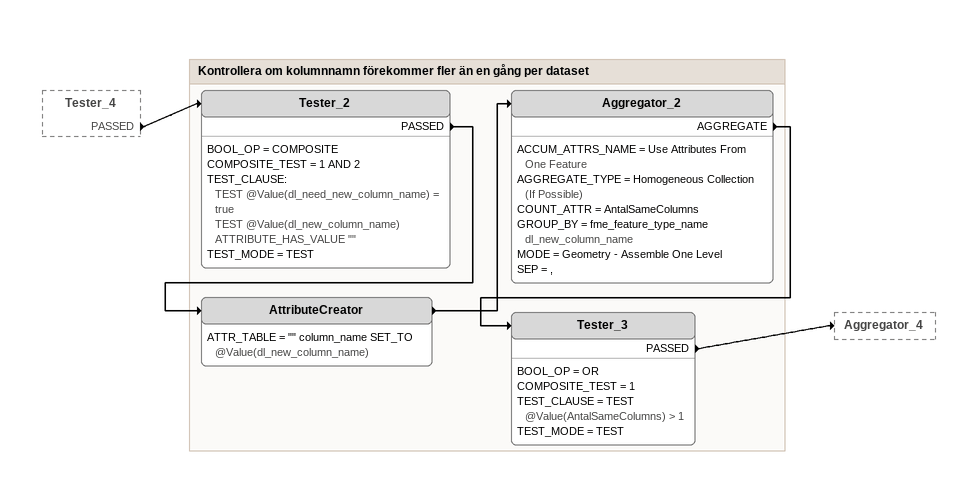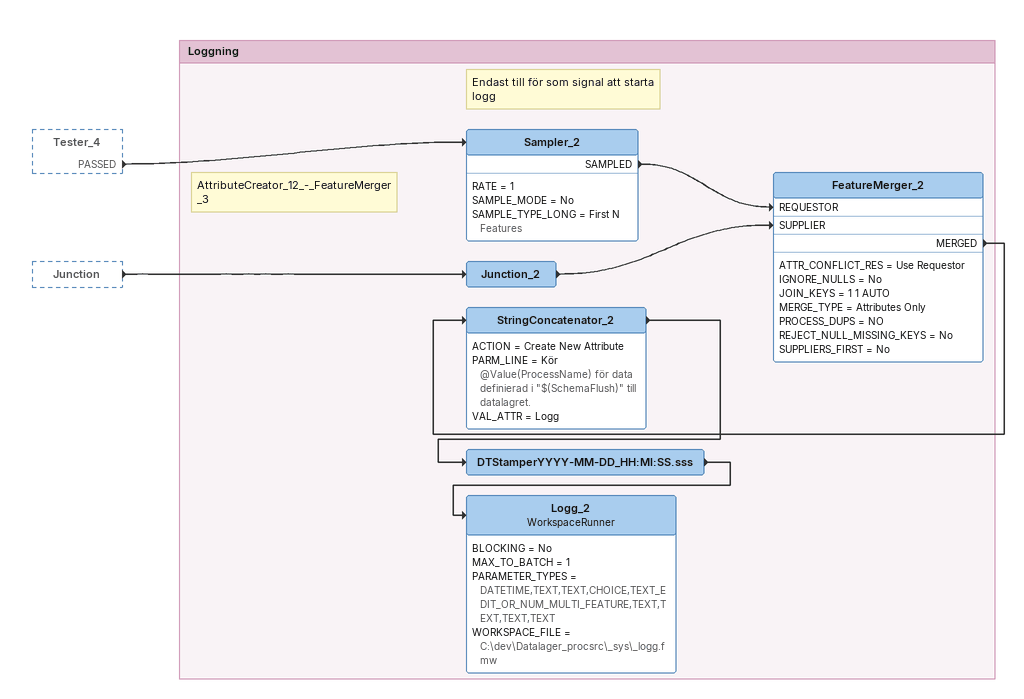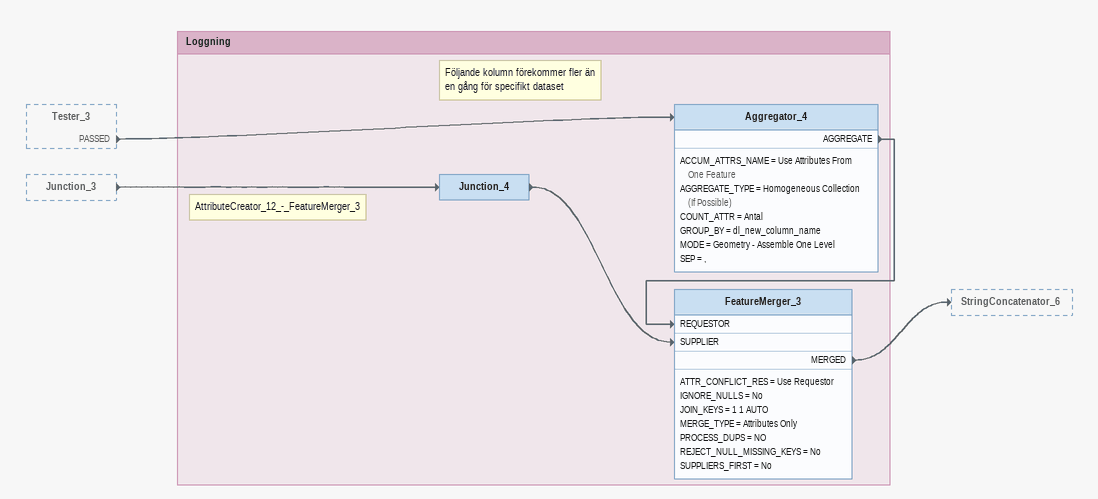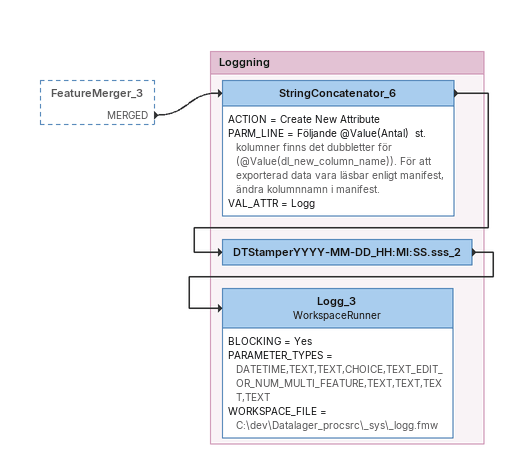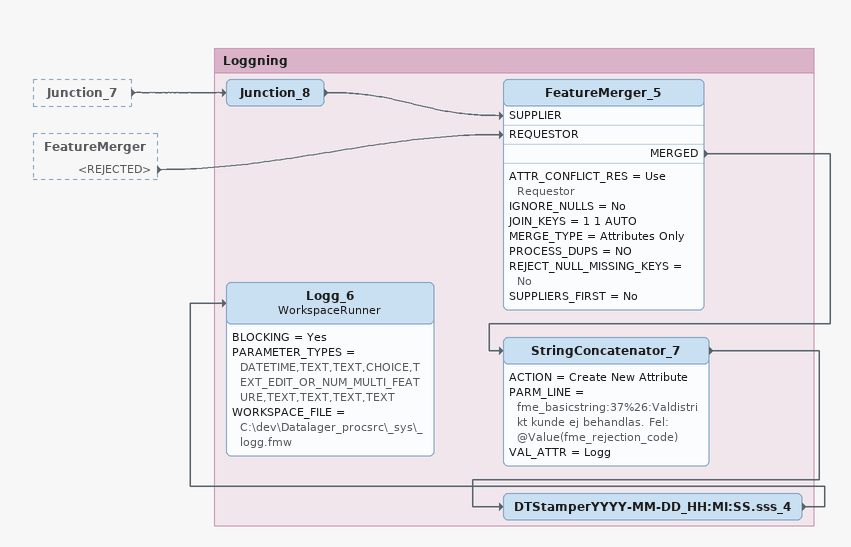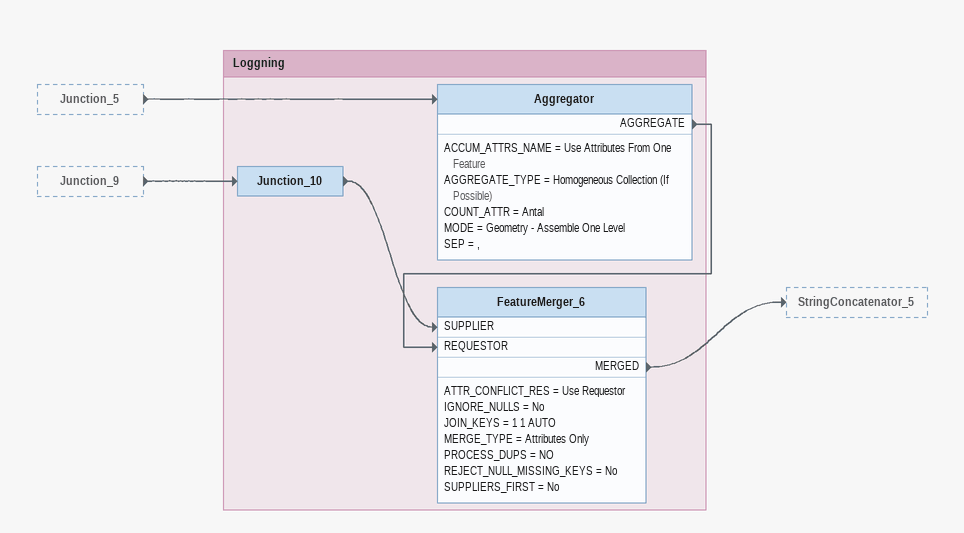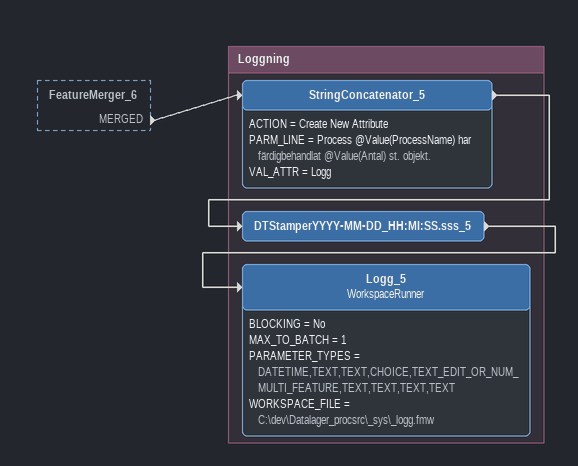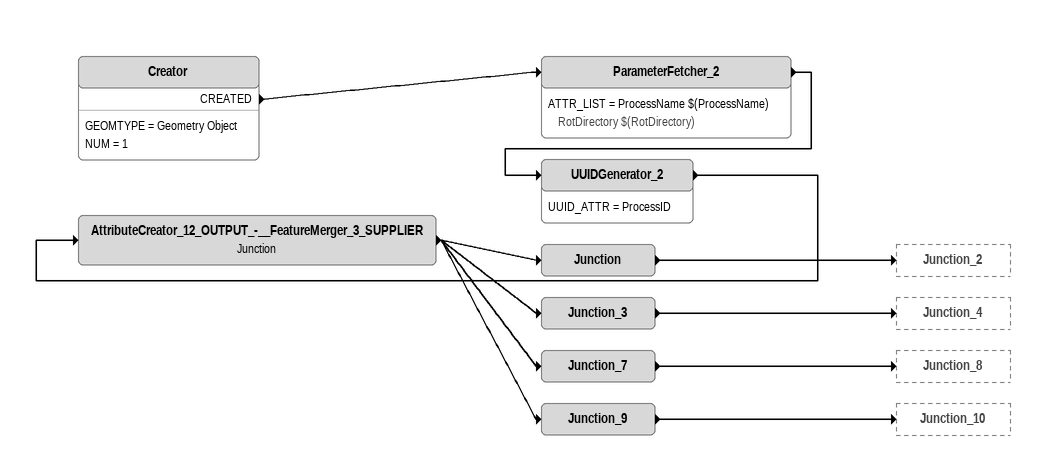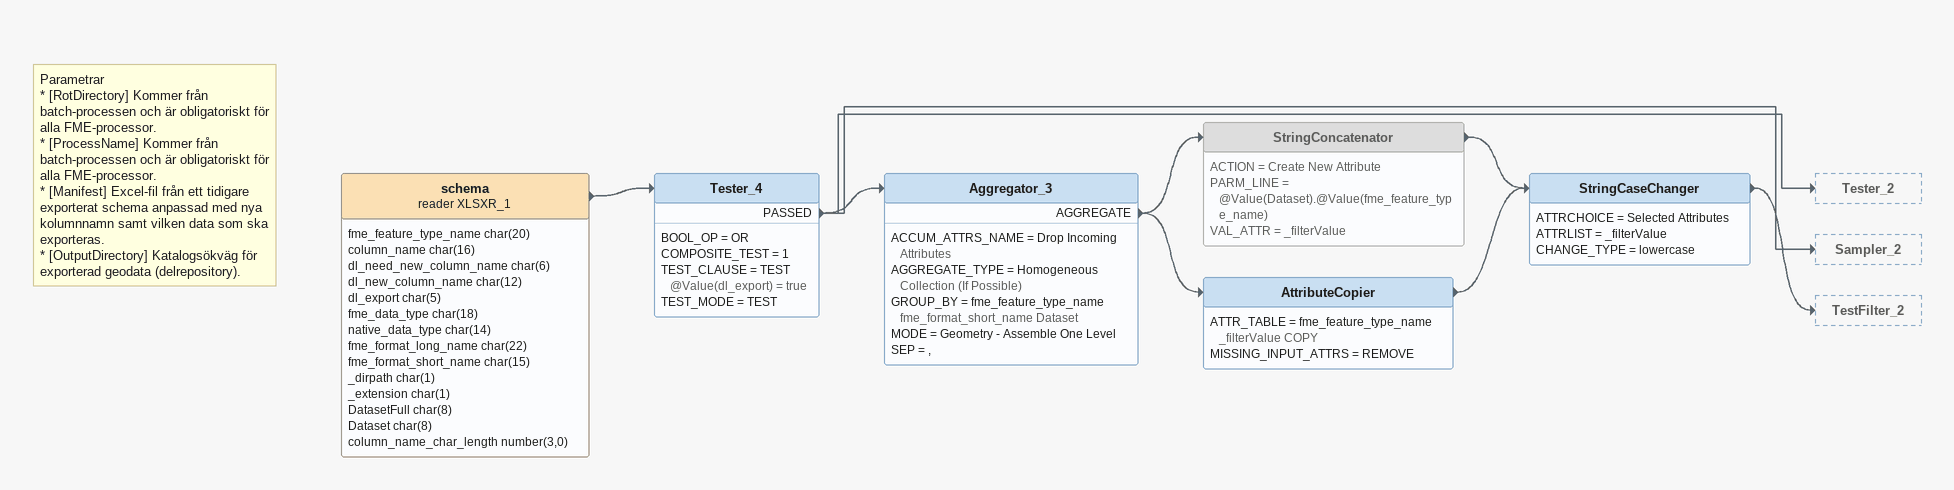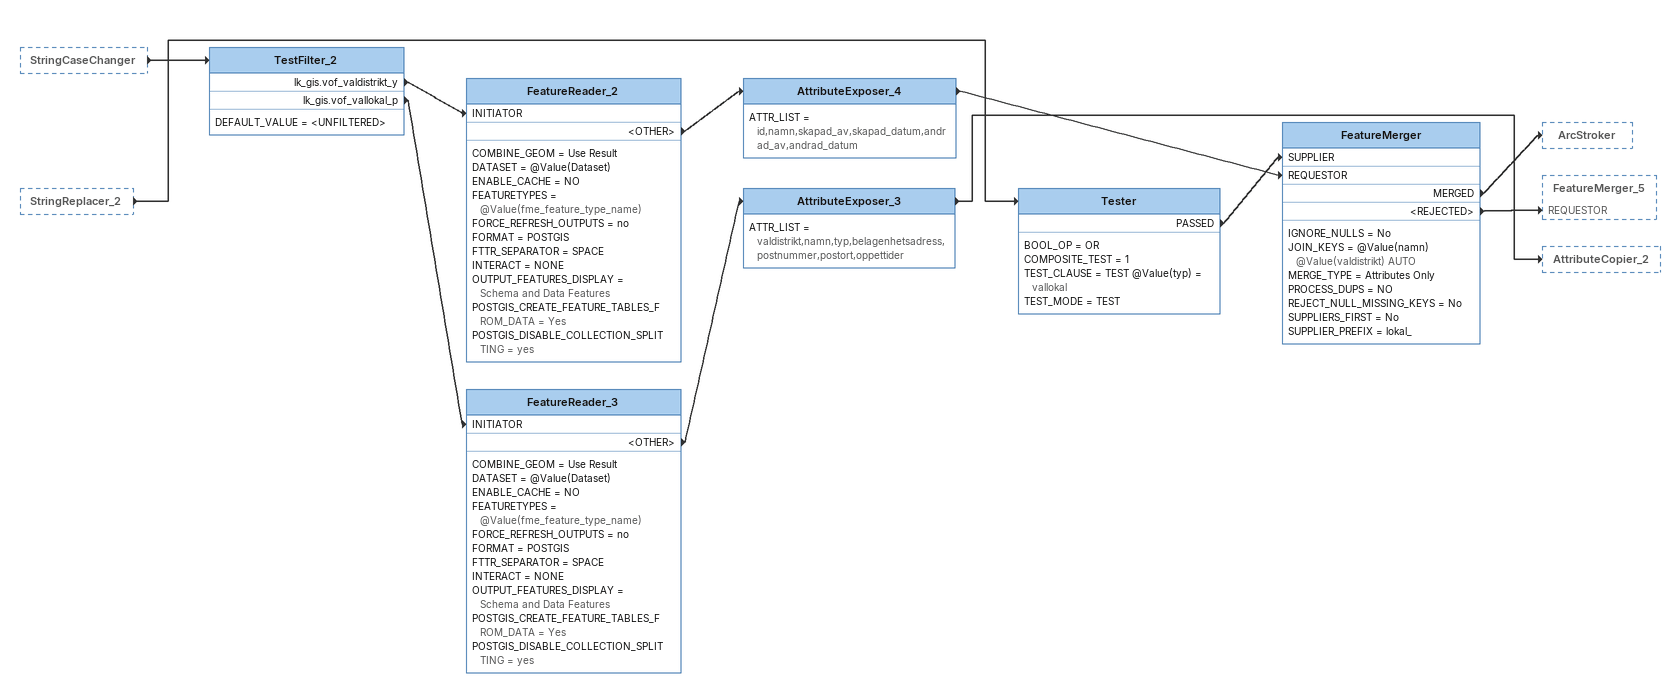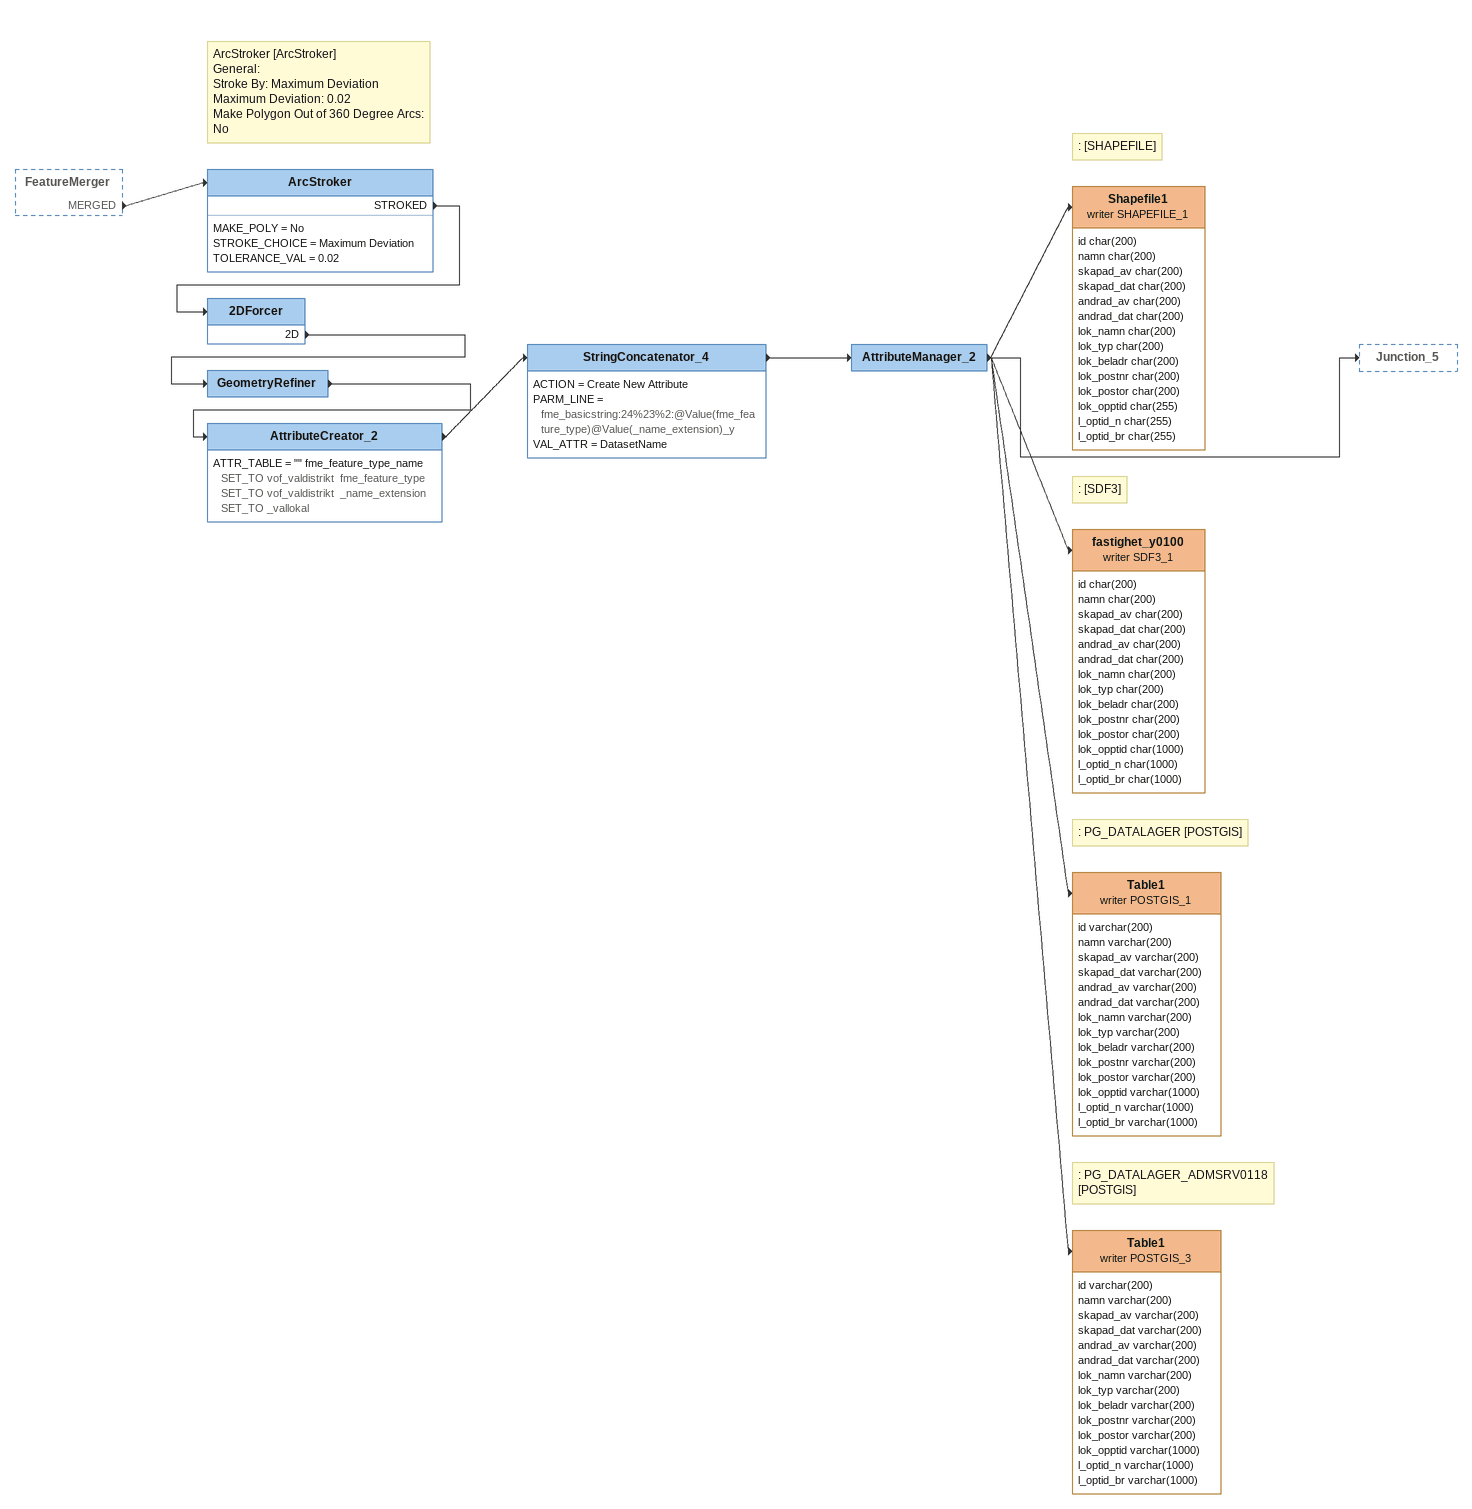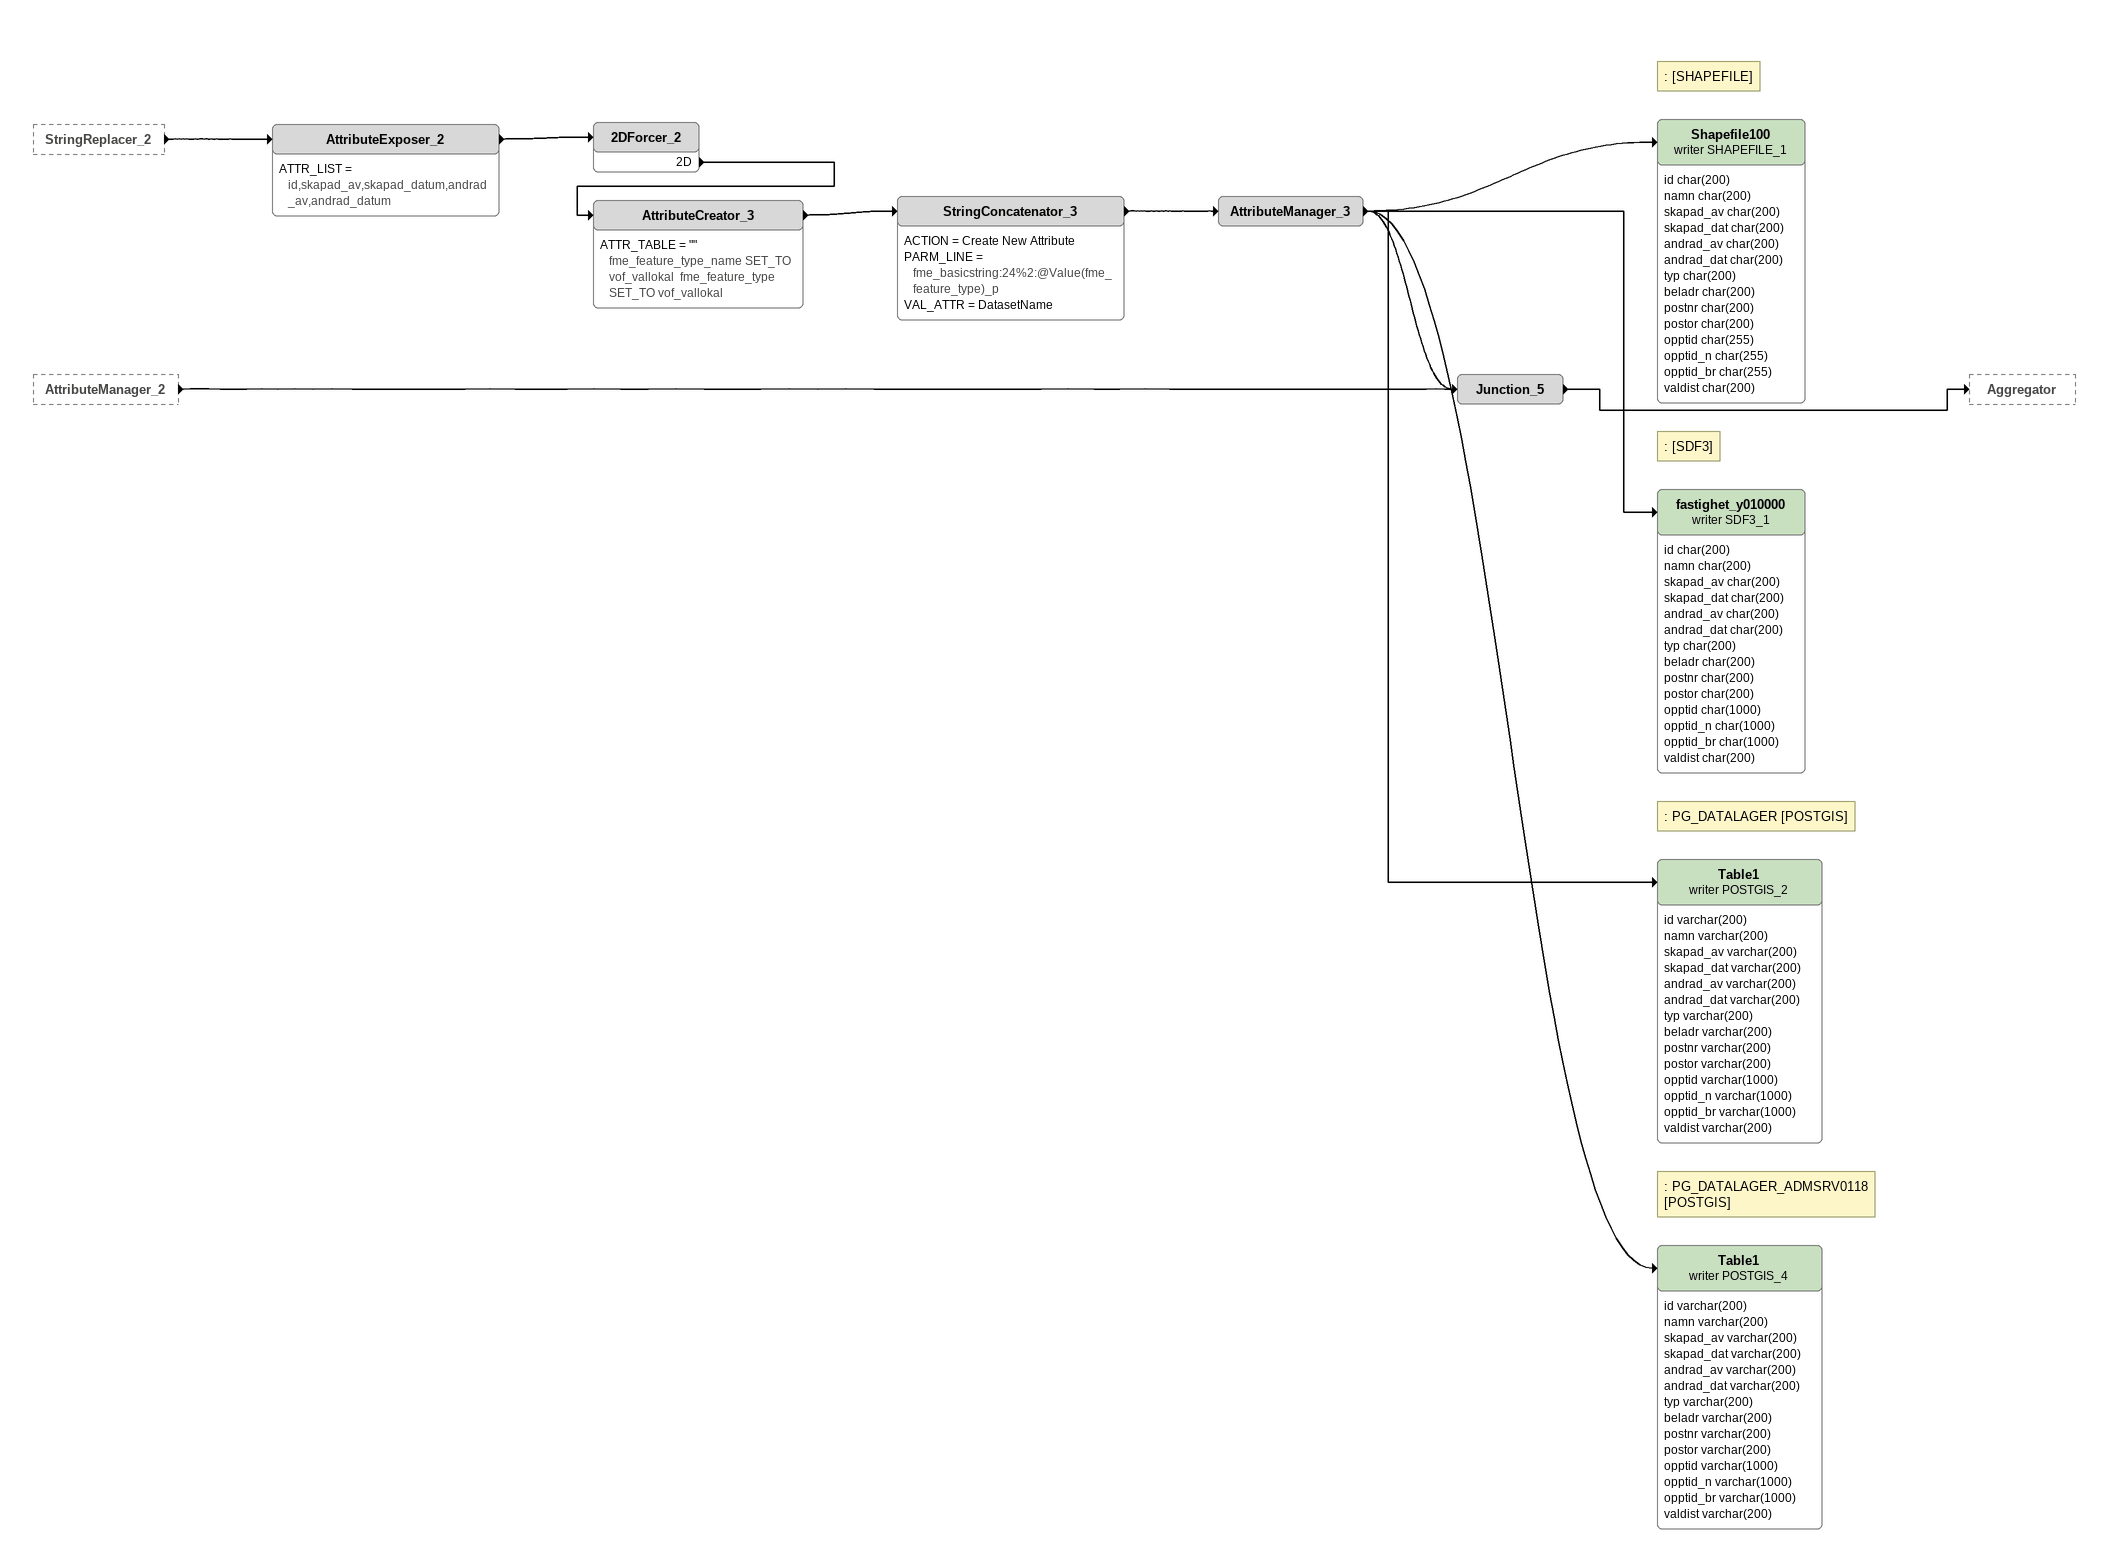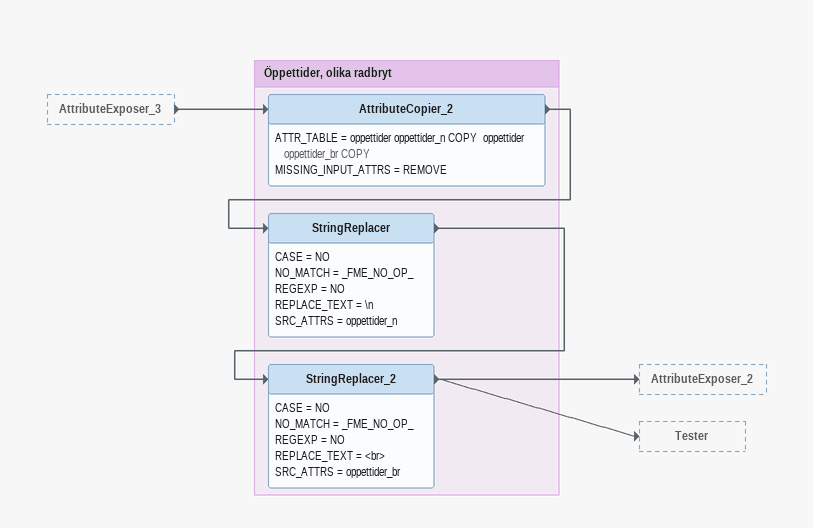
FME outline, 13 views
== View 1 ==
Tester_4 [outside]
    PASSED -> Tester_2

Bookmark: Kontrollera om kolumnnamn förekommer fler än en gång per dataset
Tester_2
    BOOL_OP = COMPOSITE
    COMPOSITE_TEST = 1 AND 2
    TEST_CLAUSE:
      TEST @Value(dl_need_new_column_name) = true
      TEST @Value(dl_new_column_name) ATTRIBUTE_HAS_VALUE ""
    TEST_MODE = TEST
    PASSED -> AttributeCreator
AttributeCreator
    ATTR_TABLE = "" column_name SET_TO @Value(dl_new_column_name)
    -> Aggregator_2
Aggregator_2
    ACCUM_ATTRS_NAME = Use Attributes From One Feature
    AGGREGATE_TYPE = Homogeneous Collection (If Possible)
    COUNT_ATTR = AntalSameColumns
    GROUP_BY = fme_feature_type_name dl_new_column_name
    MODE = Geometry - Assemble One Level
    SEP = ,
    AGGREGATE -> Tester_3
Tester_3
    BOOL_OP = OR
    COMPOSITE_TEST = 1
    TEST_CLAUSE = TEST @Value(AntalSameColumns) > 1
    TEST_MODE = TEST
    PASSED -> Aggregator_4

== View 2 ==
Tester_4 [outside]
    PASSED -> Sampler_2
Junction [outside]
    -> Junction_2

Bookmark: Loggning
Note: AttributeCreator_12_-_FeatureMerger_3
Junction_2
    -> FeatureMerger_2 [SUPPLIER]
Note: Endast till för som signal att starta logg
Sampler_2
    RATE = 1
    SAMPLE_MODE = No
    SAMPLE_TYPE_LONG = First N Features
    SAMPLED -> FeatureMerger_2 [REQUESTOR]
FeatureMerger_2
    ATTR_CONFLICT_RES = Use Requestor
    IGNORE_NULLS = No
    JOIN_KEYS = 1 1 AUTO
    MERGE_TYPE = Attributes Only
    PROCESS_DUPS = NO
    REJECT_NULL_MISSING_KEYS = No
    SUPPLIERS_FIRST = No
    MERGED -> StringConcatenator_2
StringConcatenator_2
    ACTION = Create New Attribute
    PARM_LINE = Kör @Value(ProcessName) för data definierad i "$(SchemaFlush)" till datalagret.
    VAL_ATTR = Logg
    -> DTStamperYYYY-MM-DD_HH:MI:SS.sss
DTStamperYYYY-MM-DD_HH:MI:SS.sss
    -> Logg_2
Logg_2: WorkspaceRunner
    BLOCKING = No
    MAX_TO_BATCH = 1
    PARAMETER_TYPES = DATETIME,TEXT,TEXT,CHOICE,TEXT_EDIT_OR_NUM_MULTI_FEATURE,TEXT,TEXT,TEXT,TEXT
    WORKSPACE_FILE = C:\dev\Datalager_procsrc\_sys\_logg.fmw

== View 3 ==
Tester_3 [outside]
    PASSED -> Aggregator_4
Junction_3 [outside]
    -> Junction_4

Bookmark: Loggning
Note: AttributeCreator_12_-_FeatureMerger_3
Junction_4
    -> FeatureMerger_3 [SUPPLIER]
Note: Följande kolumn förekommer fler än / en gång för specifikt dataset
Aggregator_4
    ACCUM_ATTRS_NAME = Use Attributes From One Feature
    AGGREGATE_TYPE = Homogeneous Collection (If Possible)
    COUNT_ATTR = Antal
    GROUP_BY = dl_new_column_name
    MODE = Geometry - Assemble One Level
    SEP = ,
    AGGREGATE -> FeatureMerger_3 [REQUESTOR]
FeatureMerger_3
    ATTR_CONFLICT_RES = Use Requestor
    IGNORE_NULLS = No
    JOIN_KEYS = 1 1 AUTO
    MERGE_TYPE = Attributes Only
    PROCESS_DUPS = NO
    REJECT_NULL_MISSING_KEYS = No
    SUPPLIERS_FIRST = No
    MERGED -> StringConcatenator_6

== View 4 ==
FeatureMerger_3 [outside]
    MERGED -> StringConcatenator_6

Bookmark: Loggning
StringConcatenator_6
    ACTION = Create New Attribute
    PARM_LINE = Följande @Value(Antal)  st. kolumner finns det dubbletter för (@Value(dl_new_column_name)). För att exporterad data vara läsbar enligt manifest, ändra kolumnnamn i manifest.
    VAL_ATTR = Logg
    -> DTStamperYYYY-MM-DD_HH:MI:SS.sss_2
DTStamperYYYY-MM-DD_HH:MI:SS.sss_2
    -> Logg_3
Logg_3: WorkspaceRunner
    BLOCKING = Yes
    PARAMETER_TYPES = DATETIME,TEXT,TEXT,CHOICE,TEXT_EDIT_OR_NUM_MULTI_FEATURE,TEXT,TEXT,TEXT,TEXT
    WORKSPACE_FILE = C:\dev\Datalager_procsrc\_sys\_logg.fmw

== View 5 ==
Junction_7 [outside]
    -> Junction_8
FeatureMerger [outside]
    <REJECTED> -> FeatureMerger_5 [REQUESTOR]

Bookmark: Loggning
Junction_8
    -> FeatureMerger_5 [SUPPLIER]
FeatureMerger_5
    ATTR_CONFLICT_RES = Use Requestor
    IGNORE_NULLS = No
    JOIN_KEYS = 1 1 AUTO
    MERGE_TYPE = Attributes Only
    PROCESS_DUPS = NO
    REJECT_NULL_MISSING_KEYS = No
    SUPPLIERS_FIRST = No
    MERGED -> StringConcatenator_7
StringConcatenator_7
    ACTION = Create New Attribute
    PARM_LINE = fme_basicstring:37%26:Valdistrikt kunde ej behandlas. Fel: @Value(fme_rejection_code)
    VAL_ATTR = Logg
    -> DTStamperYYYY-MM-DD_HH:MI:SS.sss_4
DTStamperYYYY-MM-DD_HH:MI:SS.sss_4
    -> Logg_6
Logg_6: WorkspaceRunner
    BLOCKING = Yes
    PARAMETER_TYPES = DATETIME,TEXT,TEXT,CHOICE,TEXT_EDIT_OR_NUM_MULTI_FEATURE,TEXT,TEXT,TEXT,TEXT
    WORKSPACE_FILE = C:\dev\Datalager_procsrc\_sys\_logg.fmw

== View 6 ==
Junction_5 [outside]
    -> Aggregator
Junction_9 [outside]
    -> Junction_10

Bookmark: Loggning
Junction_10
    -> FeatureMerger_6 [SUPPLIER]
Aggregator
    ACCUM_ATTRS_NAME = Use Attributes From One Feature
    AGGREGATE_TYPE = Homogeneous Collection (If Possible)
    COUNT_ATTR = Antal
    MODE = Geometry - Assemble One Level
    SEP = ,
    AGGREGATE -> FeatureMerger_6 [REQUESTOR]
FeatureMerger_6
    ATTR_CONFLICT_RES = Use Requestor
    IGNORE_NULLS = No
    JOIN_KEYS = 1 1 AUTO
    MERGE_TYPE = Attributes Only
    PROCESS_DUPS = NO
    REJECT_NULL_MISSING_KEYS = No
    SUPPLIERS_FIRST = No
    MERGED -> StringConcatenator_5

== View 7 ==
FeatureMerger_6 [outside]
    MERGED -> StringConcatenator_5

Bookmark: Loggning
StringConcatenator_5
    ACTION = Create New Attribute
    PARM_LINE = Process @Value(ProcessName) har färdigbehandlat @Value(Antal) st. objekt.
    VAL_ATTR = Logg
    -> DTStamperYYYY-MM-DD_HH:MI:SS.sss_5
DTStamperYYYY-MM-DD_HH:MI:SS.sss_5
    -> Logg_5
Logg_5: WorkspaceRunner
    BLOCKING = No
    MAX_TO_BATCH = 1
    PARAMETER_TYPES = DATETIME,TEXT,TEXT,CHOICE,TEXT_EDIT_OR_NUM_MULTI_FEATURE,TEXT,TEXT,TEXT,TEXT
    WORKSPACE_FILE = C:\dev\Datalager_procsrc\_sys\_logg.fmw

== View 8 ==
Creator
    GEOMTYPE = Geometry Object
    NUM = 1
    CREATED -> ParameterFetcher_2
ParameterFetcher_2
    ATTR_LIST = ProcessName $(ProcessName) RotDirectory $(RotDirectory)
    -> UUIDGenerator_2
UUIDGenerator_2
    UUID_ATTR = ProcessID
    -> AttributeCreator_12_OUTPUT_-__FeatureMerger_3_SUPPLIER
AttributeCreator_12_OUTPUT_-__FeatureMerger_3_SUPPLIER: Junction
    -> Junction
    -> Junction_3
    -> Junction_9
    -> Junction_7
Junction
    -> Junction_2
Junction_3
    -> Junction_4
Junction_7
    -> Junction_8
Junction_9
    -> Junction_10

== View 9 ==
Note: Parametrar / * [RotDirectory] Kommer från batch-processen och är obligatoriskt för alla FME-processor. / * [ProcessName] Kommer från batch-processen och är obligatoriskt för alla FME-processor. / * [Manifest] Excel-fil från ett tidigare exporterat schema anpassad med nya kolumnnamn samt vilken data som ska exporteras. / * [OutputDirectory] Katalogsökväg för exporterad geodata (delrepository).
schema (reader XLSXR_1)
    attributes: fme_feature_type_name char(20), column_name char(16), dl_need_new_column_name char(6), dl_new_column_name char(12), dl_export char(5), fme_data_type char(18), native_data_type char(14), fme_format_long_name char(22), fme_format_short_name char(15), _dirpath char(1), _extension char(1), DatasetFull char(8), Dataset char(8), column_name_char_length number(3,0)
    -> Tester_4
Tester_4
    BOOL_OP = OR
    COMPOSITE_TEST = 1
    TEST_CLAUSE = TEST @Value(dl_export) = true
    TEST_MODE = TEST
    PASSED -> Tester_2
    PASSED -> Aggregator_3
    PASSED -> Sampler_2
Aggregator_3
    ACCUM_ATTRS_NAME = Drop Incoming Attributes
    AGGREGATE_TYPE = Homogeneous Collection (If Possible)
    GROUP_BY = fme_feature_type_name fme_format_short_name Dataset
    MODE = Geometry - Assemble One Level
    SEP = ,
    AGGREGATE -> StringConcatenator
    AGGREGATE -> AttributeCopier
StringConcatenator [off]
    ACTION = Create New Attribute
    PARM_LINE = @Value(Dataset).@Value(fme_feature_type_name)
    VAL_ATTR = _filterValue
    -> StringCaseChanger
AttributeCopier
    ATTR_TABLE = fme_feature_type_name _filterValue COPY
    MISSING_INPUT_ATTRS = REMOVE
    -> StringCaseChanger
StringCaseChanger
    ATTRCHOICE = Selected Attributes
    ATTRLIST = _filterValue
    CHANGE_TYPE = lowercase
    -> TestFilter_2

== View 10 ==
StringCaseChanger [outside]
    -> TestFilter_2
StringReplacer_2 [outside]
    -> Tester
TestFilter_2
    DEFAULT_VALUE = <UNFILTERED>
    lk_gis.vof_valdistrikt_y -> FeatureReader_2 [INITIATOR]
    lk_gis.vof_vallokal_p -> FeatureReader_3 [INITIATOR]
FeatureReader_2
    COMBINE_GEOM = Use Result
    DATASET = @Value(Dataset)
    ENABLE_CACHE = NO
    FEATURETYPES = @Value(fme_feature_type_name)
    FORCE_REFRESH_OUTPUTS = no
    FORMAT = POSTGIS
    FTTR_SEPARATOR = SPACE
    INTERACT = NONE
    OUTPUT_FEATURES_DISPLAY = Schema and Data Features
    POSTGIS_CREATE_FEATURE_TABLES_FROM_DATA = Yes
    POSTGIS_DISABLE_COLLECTION_SPLITTING = yes
    <OTHER> -> AttributeExposer_4
AttributeExposer_4
    ATTR_LIST = id,namn,skapad_av,skapad_datum,andrad_av,andrad_datum
    -> FeatureMerger [REQUESTOR]
FeatureReader_3
    COMBINE_GEOM = Use Result
    DATASET = @Value(Dataset)
    ENABLE_CACHE = NO
    FEATURETYPES = @Value(fme_feature_type_name)
    FORCE_REFRESH_OUTPUTS = no
    FORMAT = POSTGIS
    FTTR_SEPARATOR = SPACE
    INTERACT = NONE
    OUTPUT_FEATURES_DISPLAY = Schema and Data Features
    POSTGIS_CREATE_FEATURE_TABLES_FROM_DATA = Yes
    POSTGIS_DISABLE_COLLECTION_SPLITTING = yes
    <OTHER> -> AttributeExposer_3
AttributeExposer_3
    ATTR_LIST = valdistrikt,namn,typ,belagenhetsadress,postnummer,postort,oppettider
    -> AttributeCopier_2
Tester
    BOOL_OP = OR
    COMPOSITE_TEST = 1
    TEST_CLAUSE = TEST @Value(typ) = vallokal
    TEST_MODE = TEST
    PASSED -> FeatureMerger [SUPPLIER]
FeatureMerger
    IGNORE_NULLS = No
    JOIN_KEYS = @Value(namn) @Value(valdistrikt) AUTO
    MERGE_TYPE = Attributes Only
    PROCESS_DUPS = NO
    REJECT_NULL_MISSING_KEYS = No
    SUPPLIERS_FIRST = No
    SUPPLIER_PREFIX = lokal_
    MERGED -> ArcStroker
    <REJECTED> -> FeatureMerger_5 [REQUESTOR]

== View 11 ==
FeatureMerger [outside]
    MERGED -> ArcStroker
Note: ArcStroker [ArcStroker] / General: / Stroke By: Maximum Deviation / Maximum Deviation: 0.02 / Make Polygon Out of 360 Degree Arcs: No
ArcStroker
    MAKE_POLY = No
    STROKE_CHOICE = Maximum Deviation
    TOLERANCE_VAL = 0.02
    STROKED -> 2DForcer
2DForcer
    2D -> GeometryRefiner
GeometryRefiner
    -> AttributeCreator_2
AttributeCreator_2
    ATTR_TABLE = "" fme_feature_type_name SET_TO vof_valdistrikt  fme_feature_type SET_TO vof_valdistrikt  _name_extension SET_TO _vallokal
    -> StringConcatenator_4
StringConcatenator_4
    ACTION = Create New Attribute
    PARM_LINE = fme_basicstring:24%23%2:@Value(fme_feature_type)@Value(_name_extension)_y
    VAL_ATTR = DatasetName
    -> AttributeManager_2
AttributeManager_2
    -> fastighet_y0100 (writer SDF3_1)
    -> Table1 (writer POSTGIS_1)
    -> Table1 (writer POSTGIS_3)
    -> Junction_5
    -> Shapefile1 (writer SHAPEFILE_1)
Note: : [SHAPEFILE]
Shapefile1 (writer SHAPEFILE_1)
    attributes: id char(200), namn char(200), skapad_av char(200), skapad_dat char(200), andrad_av char(200), andrad_dat char(200), lok_namn char(200), lok_typ char(200), lok_beladr char(200), lok_postnr char(200), lok_postor char(200), lok_opptid char(255), l_optid_n char(255), l_optid_br char(255)
Note: : [SDF3]
fastighet_y0100 (writer SDF3_1)
    attributes: id char(200), namn char(200), skapad_av char(200), skapad_dat char(200), andrad_av char(200), andrad_dat char(200), lok_namn char(200), lok_typ char(200), lok_beladr char(200), lok_postnr char(200), lok_postor char(200), lok_opptid char(1000), l_optid_n char(1000), l_optid_br char(1000)
Note: : PG_DATALAGER [POSTGIS]
Table1 (writer POSTGIS_1)
    attributes: id varchar(200), namn varchar(200), skapad_av varchar(200), skapad_dat varchar(200), andrad_av varchar(200), andrad_dat varchar(200), lok_namn varchar(200), lok_typ varchar(200), lok_beladr varchar(200), lok_postnr varchar(200), lok_postor varchar(200), lok_opptid varchar(1000), l_optid_n varchar(1000), l_optid_br varchar(1000)
Note: : PG_DATALAGER_ADMSRV0118 [POSTGIS]
Table1 (writer POSTGIS_3)
    attributes: id varchar(200), namn varchar(200), skapad_av varchar(200), skapad_dat varchar(200), andrad_av varchar(200), andrad_dat varchar(200), lok_namn varchar(200), lok_typ varchar(200), lok_beladr varchar(200), lok_postnr varchar(200), lok_postor varchar(200), lok_opptid varchar(1000), l_optid_n varchar(1000), l_optid_br varchar(1000)

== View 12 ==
StringReplacer_2 [outside]
    -> AttributeExposer_2
AttributeManager_2 [outside]
    -> Junction_5
AttributeExposer_2
    ATTR_LIST = id,skapad_av,skapad_datum,andrad_av,andrad_datum
    -> 2DForcer_2
2DForcer_2
    2D -> AttributeCreator_3
AttributeCreator_3
    ATTR_TABLE = "" fme_feature_type_name SET_TO vof_vallokal  fme_feature_type SET_TO vof_vallokal
    -> StringConcatenator_3
StringConcatenator_3
    ACTION = Create New Attribute
    PARM_LINE = fme_basicstring:24%2:@Value(fme_feature_type)_p
    VAL_ATTR = DatasetName
    -> AttributeManager_3
AttributeManager_3
    -> Junction_5
    -> Shapefile100 (writer SHAPEFILE_1)
    -> fastighet_y010000 (writer SDF3_1)
    -> Table1 (writer POSTGIS_2)
    -> Table1 (writer POSTGIS_4)
Note: : [SHAPEFILE]
Shapefile100 (writer SHAPEFILE_1)
    attributes: id char(200), namn char(200), skapad_av char(200), skapad_dat char(200), andrad_av char(200), andrad_dat char(200), typ char(200), beladr char(200), postnr char(200), postor char(200), opptid char(255), opptid_n char(255), opptid_br char(255), valdist char(200)
Note: : [SDF3]
fastighet_y010000 (writer SDF3_1)
    attributes: id char(200), namn char(200), skapad_av char(200), skapad_dat char(200), andrad_av char(200), andrad_dat char(200), typ char(200), beladr char(200), postnr char(200), postor char(200), opptid char(1000), opptid_n char(1000), opptid_br char(1000), valdist char(200)
Note: : PG_DATALAGER [POSTGIS]
Table1 (writer POSTGIS_2)
    attributes: id varchar(200), namn varchar(200), skapad_av varchar(200), skapad_dat varchar(200), andrad_av varchar(200), andrad_dat varchar(200), typ varchar(200), beladr varchar(200), postnr varchar(200), postor varchar(200), opptid varchar(1000), opptid_n varchar(1000), opptid_br varchar(1000), valdist varchar(200)
Note: : PG_DATALAGER_ADMSRV0118 [POSTGIS]
Table1 (writer POSTGIS_4)
    attributes: id varchar(200), namn varchar(200), skapad_av varchar(200), skapad_dat varchar(200), andrad_av varchar(200), andrad_dat varchar(200), typ varchar(200), beladr varchar(200), postnr varchar(200), postor varchar(200), opptid varchar(1000), opptid_n varchar(1000), opptid_br varchar(1000), valdist varchar(200)
Junction_5
    -> Aggregator

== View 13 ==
AttributeExposer_3 [outside]
    -> AttributeCopier_2

Bookmark: Öppettider, olika radbryt
AttributeCopier_2
    ATTR_TABLE = oppettider oppettider_n COPY  oppettider oppettider_br COPY
    MISSING_INPUT_ATTRS = REMOVE
    -> StringReplacer
StringReplacer
    CASE = NO
    NO_MATCH = _FME_NO_OP_
    REGEXP = NO
    REPLACE_TEXT = \n
    SRC_ATTRS = oppettider_n
    -> StringReplacer_2
StringReplacer_2
    CASE = NO
    NO_MATCH = _FME_NO_OP_
    REGEXP = NO
    REPLACE_TEXT = <br>
    SRC_ATTRS = oppettider_br
    -> AttributeExposer_2
    -> Tester
